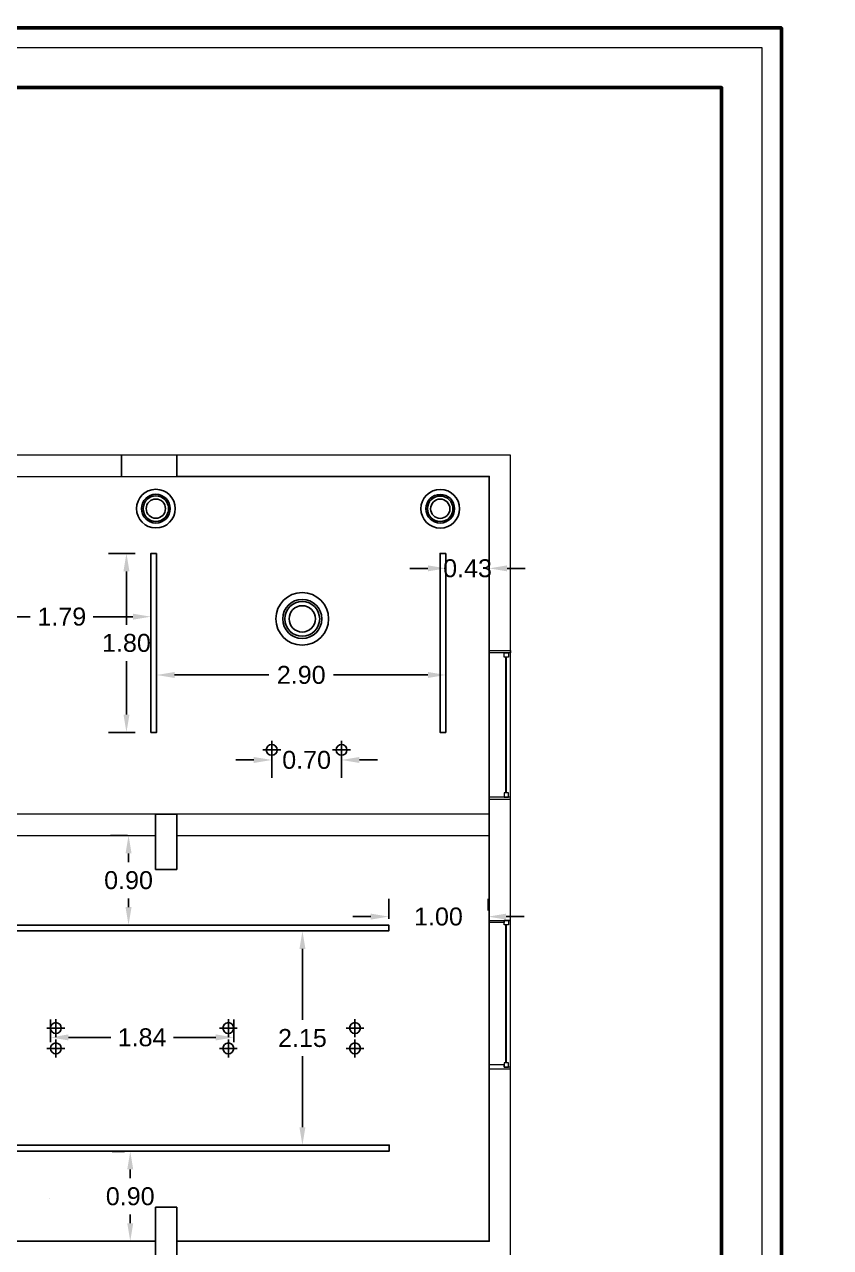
# Model space of a CAD drawing. Header units: inches. Extents: x -279 to 561, y -345 to 342.
# Drawn here: x -147.52 to -139.44, y -265.48 to -253.21 of the extents above; entities that cross this region are included whole.
import ezdxf

# ---------------------------------------------------------------- set-up
doc = ezdxf.new("R2010")
doc.units = ezdxf.units.IN
doc.header["$LTSCALE"] = 0.5
doc.header["$MEASUREMENT"] = 0
for name, color, linetype in [('CADER', 7, 'Continuous'), ('ceiling', 4, 'Continuous'), ('CEILING FIXTURES LEGENDS$0$E-LTG', 1, 'Continuous'), ('model', 250, 'Continuous'), ('PDF2_Geometry', 7, 'Continuous'), ('S-DIM', 7, 'Continuous')]:
    doc.layers.add(name, color=color, linetype=linetype)
doc.layers.add('G-ANNO-HLIN', color=5, linetype='Continuous', lineweight=50)
doc.styles.get("Standard").update_dxf_attribs({"font": 'arial.ttf'})
doc.dimstyles.get("Standard").update_dxf_attribs({"dimtxt": 0.18, "dimasz": 0.18, "dimexe": 0.18, "dimexo": 0.0625, "dimgap": 0.09, "dimtad": 0, "dimtih": 1, "dimtoh": 1, "dimzin": 0, "dimdsep": 46, "dimtxsty": 'Standard', "dimcen": 0.09, "dimadec": 0, "dimazin": 0, "dimtfac": 1, "dimtofl": 0, "dimtmove": 0, "dimatfit": 3, "dimfxl": 1, "dimtolj": 1, "dimtzin": 0, "dimarcsym": 0})

# ---------------------------------------------------------------- blocks, each defined once
blk = doc.blocks.new('*D916')
at = {"layer": 'Defpoints', "color": 0, "ltscale": 0.5, "transparency": 16777216}
for p in [(-146.463, -264.518), (-146.456, -264.518), (-146.456, -265.418)]:
    blk.add_point(p, dxfattribs=at)
at = {"layer": 'model', "color": 0, "lineweight": -2, "ltscale": 0.5, "transparency": 16777216}
for p, q in [((-146.519, -264.518), (-146.643, -264.518)), ((-146.463, -264.698), (-146.463, -264.786)), ((-146.463, -265.238), (-146.463, -265.15)), ((-146.519, -265.418), (-146.643, -265.418))]:
    blk.add_line(p, q, dxfattribs=at)
at = {"layer": 'model', "color": 0, "ltscale": 0.5, "transparency": 16777216}
for points in [[(-146.493, -264.698), (-146.433, -264.698), (-146.463, -264.518)], [(-146.493, -265.238), (-146.433, -265.238), (-146.463, -265.418)]]:
    blk.add_solid(points, dxfattribs=at)
at = {"layer": 'model', "color": 0, "ltscale": 0.5, "transparency": 16777216, "insert": (-146.463, -264.968), "char_height": 0.18, "attachment_point": 5}
blk.add_mtext('\\A1;0.90', dxfattribs=at)
blk = doc.blocks.new('*D917')
at = {"layer": 'Defpoints', "color": 0, "ltscale": 0.5, "transparency": 16777216}
for p in [(-146.43, -261.346), (-146.48, -262.246), (-146.43, -262.246)]:
    blk.add_point(p, dxfattribs=at)
at = {"layer": 'model', "color": 0, "lineweight": -2, "ltscale": 0.5, "transparency": 16777216}
for p, q in [((-146.492, -261.346), (-146.66, -261.346)), ((-146.48, -261.526), (-146.48, -261.614)), ((-146.48, -262.066), (-146.48, -261.978)), ((-146.492, -262.246), (-146.66, -262.246))]:
    blk.add_line(p, q, dxfattribs=at)
at = {"layer": 'model', "color": 0, "ltscale": 0.5, "transparency": 16777216}
for points in [[(-146.51, -261.526), (-146.45, -261.526), (-146.48, -261.346)], [(-146.51, -262.066), (-146.45, -262.066), (-146.48, -262.246)]]:
    blk.add_solid(points, dxfattribs=at)
at = {"layer": 'model', "color": 0, "ltscale": 0.5, "transparency": 16777216, "insert": (-146.48, -261.796), "char_height": 0.18, "attachment_point": 5}
blk.add_mtext('\\A1;0.90', dxfattribs=at)
blk = doc.blocks.new('*D918')
at = {"layer": 'Defpoints', "color": 0, "ltscale": 0.5, "transparency": 16777216}
for p in [(-144.629, -262.305), (-144.736, -264.454), (-144.623, -264.454)]:
    blk.add_point(p, dxfattribs=at)
at = {"layer": 'model', "color": 0, "lineweight": -2, "ltscale": 0.5, "transparency": 16777216}
for p, q in [((-144.691, -262.305), (-144.916, -262.305)), ((-144.736, -262.485), (-144.736, -263.198)), ((-144.736, -264.274), (-144.736, -263.561)), ((-144.685, -264.454), (-144.916, -264.454))]:
    blk.add_line(p, q, dxfattribs=at)
at = {"layer": 'model', "color": 0, "ltscale": 0.5, "transparency": 16777216}
for points in [[(-144.766, -262.485), (-144.706, -262.485), (-144.736, -262.305)], [(-144.766, -264.274), (-144.706, -264.274), (-144.736, -264.454)]]:
    blk.add_solid(points, dxfattribs=at)
at = {"layer": 'model', "color": 0, "ltscale": 0.5, "transparency": 16777216, "insert": (-144.736, -263.38), "char_height": 0.18, "attachment_point": 5}
blk.add_mtext('\\A1;2.15', dxfattribs=at)
blk = doc.blocks.new('*D930')
at = {"layer": 'Defpoints', "color": 0, "ltscale": 0.5, "transparency": 16777216}
for p in [(-146.198, -259.736), (-143.298, -259.736), (-143.298, -259.736)]:
    blk.add_point(p, dxfattribs=at)
at = {"layer": 'model', "color": 0, "lineweight": -2, "ltscale": 0.5, "transparency": 16777216}
for p, q in [((-146.198, -259.673), (-146.198, -259.556)), ((-143.298, -259.673), (-143.298, -259.556)), ((-146.018, -259.736), (-145.073, -259.736)), ((-143.478, -259.736), (-144.423, -259.736))]:
    blk.add_line(p, q, dxfattribs=at)
at = {"layer": 'model', "color": 0, "ltscale": 0.5, "transparency": 16777216}
for points in [[(-146.018, -259.706), (-146.018, -259.766), (-146.198, -259.736)], [(-143.478, -259.706), (-143.478, -259.766), (-143.298, -259.736)]]:
    blk.add_solid(points, dxfattribs=at)
at = {"layer": 'model', "color": 0, "ltscale": 0.5, "transparency": 16777216, "insert": (-144.748, -259.736), "char_height": 0.18, "attachment_point": 5}
blk.add_mtext('\\A1;2.90', dxfattribs=at)
blk = doc.blocks.new('*D931')
at = {"layer": 'Defpoints', "color": 0, "ltscale": 0.5, "transparency": 16777216}
for p in [(-146.35, -258.516), (-146.501, -260.313), (-146.35, -260.313)]:
    blk.add_point(p, dxfattribs=at)
at = {"layer": 'model', "color": 0, "lineweight": -2, "ltscale": 0.5, "transparency": 16777216}
for p, q in [((-146.413, -258.516), (-146.681, -258.516)), ((-146.501, -258.696), (-146.501, -259.233)), ((-146.501, -260.133), (-146.501, -259.596)), ((-146.413, -260.313), (-146.681, -260.313))]:
    blk.add_line(p, q, dxfattribs=at)
at = {"layer": 'model', "color": 0, "ltscale": 0.5, "transparency": 16777216}
for points in [[(-146.531, -258.696), (-146.471, -258.696), (-146.501, -258.516)], [(-146.531, -260.133), (-146.471, -260.133), (-146.501, -260.313)]]:
    blk.add_solid(points, dxfattribs=at)
at = {"layer": 'model', "color": 0, "ltscale": 0.5, "transparency": 16777216, "insert": (-146.501, -259.415), "char_height": 0.18, "attachment_point": 5}
blk.add_mtext('\\A1;1.80', dxfattribs=at)
blk = doc.blocks.new('l')
at = {"layer": 'CEILING FIXTURES LEGENDS$0$E-LTG'}
for p, q in [((54.452, -60.459), (54.452, -60.639)), ((54.362, -60.549), (54.542, -60.549))]:
    blk.add_line(p, q, dxfattribs=at)
blk.add_circle((54.452, -60.549), 0.0541, dxfattribs=at)
blk = doc.blocks.new('*D933')
at = {"layer": 'Defpoints', "color": 0, "ltscale": 0.5, "transparency": 16777216}
for p in [(-145.044, -260.488), (-144.344, -260.488), (-144.344, -260.589)]:
    blk.add_point(p, dxfattribs=at)
at = {"layer": 'model', "color": 0, "lineweight": -2, "ltscale": 0.5, "transparency": 16777216}
for p, q in [((-145.044, -260.551), (-145.044, -260.769)), ((-144.344, -260.551), (-144.344, -260.769)), ((-145.224, -260.589), (-145.404, -260.589)), ((-144.164, -260.589), (-143.984, -260.589))]:
    blk.add_line(p, q, dxfattribs=at)
at = {"layer": 'model', "color": 0, "ltscale": 0.5, "transparency": 16777216}
for points in [[(-145.224, -260.559), (-145.224, -260.619), (-145.044, -260.589)], [(-144.164, -260.559), (-144.164, -260.619), (-144.344, -260.589)]]:
    blk.add_solid(points, dxfattribs=at)
at = {"layer": 'model', "color": 0, "ltscale": 0.5, "transparency": 16777216, "insert": (-144.694, -260.589), "char_height": 0.18, "attachment_point": 5}
blk.add_mtext('\\A1;0.70', dxfattribs=at)
blk = doc.blocks.new('*D963')
at = {"layer": 'Defpoints', "color": 0, "ltscale": 0.5, "transparency": 16777216}
for p in [(-145.425, -263.373), (-147.263, -263.484), (-145.425, -263.484)]:
    blk.add_point(p, dxfattribs=at)
at = {"layer": 'model', "color": 0, "lineweight": -2, "ltscale": 0.5, "transparency": 16777216}
for p, q in [((-147.263, -263.421), (-147.263, -263.193)), ((-145.425, -263.421), (-145.425, -263.193)), ((-147.083, -263.373), (-146.659, -263.373)), ((-145.605, -263.373), (-146.029, -263.373))]:
    blk.add_line(p, q, dxfattribs=at)
at = {"layer": 'model', "color": 0, "ltscale": 0.5, "transparency": 16777216}
for points in [[(-147.083, -263.343), (-147.083, -263.403), (-147.263, -263.373)], [(-145.605, -263.343), (-145.605, -263.403), (-145.425, -263.373)]]:
    blk.add_solid(points, dxfattribs=at)
at = {"layer": 'model', "color": 0, "ltscale": 0.5, "transparency": 16777216, "insert": (-146.344, -263.373), "char_height": 0.18, "attachment_point": 5}
blk.add_mtext('\\A1;1.84', dxfattribs=at)
blk = doc.blocks.new('*D969')
at = {"layer": 'Defpoints', "color": 0, "ltscale": 0.5, "transparency": 16777216}
for p in [(-142.873, -262.161), (-142.873, -262.161), (-143.871, -262.246)]:
    blk.add_point(p, dxfattribs=at)
at = {"layer": 'model', "color": 0, "lineweight": -2, "ltscale": 0.5, "transparency": 16777216}
for p, q in [((-143.871, -262.184), (-143.871, -261.981)), ((-142.873, -262.098), (-142.873, -261.981)), ((-144.051, -262.161), (-144.231, -262.161)), ((-142.693, -262.161), (-142.513, -262.161))]:
    blk.add_line(p, q, dxfattribs=at)
at = {"layer": 'model', "color": 0, "ltscale": 0.5, "transparency": 16777216}
for points in [[(-144.051, -262.131), (-144.051, -262.191), (-143.871, -262.161)], [(-142.693, -262.131), (-142.693, -262.191), (-142.873, -262.161)]]:
    blk.add_solid(points, dxfattribs=at)
at = {"layer": 'model', "color": 0, "ltscale": 0.5, "transparency": 16777216, "insert": (-143.372, -262.161), "char_height": 0.18, "attachment_point": 5}
blk.add_mtext('\\A1;1.00', dxfattribs=at)
blk = doc.blocks.new('*D977')
at = {"layer": 'Defpoints', "color": 0, "ltscale": 0.5, "transparency": 16777216}
for p in [(-148.043, -259.156), (-146.256, -259.151), (-146.256, -259.151)]:
    blk.add_point(p, dxfattribs=at)
at = {"layer": 'model', "color": 0, "lineweight": -2, "ltscale": 0.5, "transparency": 16777216}
for p, q in [((-148.043, -259.093), (-148.043, -258.971)), ((-146.256, -259.089), (-146.256, -258.971)), ((-147.863, -259.151), (-147.465, -259.151)), ((-146.436, -259.151), (-146.834, -259.151))]:
    blk.add_line(p, q, dxfattribs=at)
at = {"layer": 'model', "color": 0, "ltscale": 0.5, "transparency": 16777216}
for points in [[(-147.863, -259.121), (-147.863, -259.181), (-148.043, -259.151)], [(-146.436, -259.121), (-146.436, -259.181), (-146.256, -259.151)]]:
    blk.add_solid(points, dxfattribs=at)
at = {"layer": 'model', "color": 0, "ltscale": 0.5, "transparency": 16777216, "insert": (-147.149, -259.151), "char_height": 0.18, "attachment_point": 5}
blk.add_mtext('\\A1;1.79', dxfattribs=at)
blk = doc.blocks.new('*D979')
at = {"layer": 'Defpoints', "color": 0, "ltscale": 0.5, "transparency": 16777216}
for p in [(-143.298, -258.516), (-142.863, -258.666), (-142.863, -258.758)]:
    blk.add_point(p, dxfattribs=at)
at = {"layer": 'model', "color": 0, "lineweight": -2, "ltscale": 0.5, "transparency": 16777216}
for p, q in [((-143.298, -258.578), (-143.298, -258.846)), ((-142.863, -258.695), (-142.863, -258.486)), ((-143.478, -258.666), (-143.658, -258.666)), ((-142.683, -258.666), (-142.503, -258.666))]:
    blk.add_line(p, q, dxfattribs=at)
at = {"layer": 'model', "color": 0, "ltscale": 0.5, "transparency": 16777216}
for points in [[(-143.478, -258.636), (-143.478, -258.696), (-143.298, -258.666)], [(-142.683, -258.636), (-142.683, -258.696), (-142.863, -258.666)]]:
    blk.add_solid(points, dxfattribs=at)
at = {"layer": 'model', "color": 0, "ltscale": 0.5, "transparency": 16777216, "insert": (-143.08, -258.666), "char_height": 0.18, "attachment_point": 5}
blk.add_mtext('\\A1;0.43', dxfattribs=at)
blk = doc.blocks.new('*D1071')
at = {"color": 0, "linetype": 'ByBlock', "lineweight": -2, "transparency": 16777216}
for p, q in [((558.652, 342.279), (558.652, 342.473)), ((560.652, 342.279), (560.652, 342.473)), ((558.832, 342.293), (559.172, 342.293)), ((560.472, 342.293), (560.132, 342.293))]:
    blk.add_line(p, q, dxfattribs=at)
at = {"color": 0, "linetype": 'ByBlock', "transparency": 16777216}
for points in [[(558.832, 342.323), (558.832, 342.263), (558.652, 342.293)], [(560.472, 342.323), (560.472, 342.263), (560.652, 342.293)]]:
    blk.add_solid(points, dxfattribs=at)
at = {"layer": 'Defpoints', "color": 0, "linetype": 'ByBlock', "transparency": 16777216}
for p in [(558.652, 342.216), (560.652, 342.293), (560.652, 342.216)]:
    blk.add_point(p, dxfattribs=at)
at = {"layer": 'Defpoints', "color": 0, "ltscale": 0.5, "transparency": 16777216}
for p in [(-209.5, -305.36), (-209.5, -305.81), (-209.5, -305.81)]:
    blk.add_point(p, dxfattribs=at)
at = {"layer": 'S-DIM', "color": 0, "lineweight": -2, "ltscale": 0.5, "transparency": 16777216}
for p, q in [((-209.5, -305.18), (-209.5, -305)), ((-209.563, -305.36), (-209.68, -305.36)), ((-209.563, -305.81), (-209.68, -305.81)), ((-209.5, -305.99), (-209.5, -306.17))]:
    blk.add_line(p, q, dxfattribs=at)
at = {"layer": 'S-DIM', "color": 0, "ltscale": 0.5, "transparency": 16777216}
for points in [[(-209.53, -305.18), (-209.47, -305.18), (-209.5, -305.36)], [(-209.53, -305.99), (-209.47, -305.99), (-209.5, -305.81)]]:
    blk.add_solid(points, dxfattribs=at)
at = {"color": 0, "linetype": 'ByBlock', "transparency": 16777216, "insert": (559.652, 342.293), "char_height": 0.18, "attachment_point": 5}
blk.add_mtext('\\A1;2.0000', dxfattribs=at)
at = {"layer": 'S-DIM', "color": 0, "ltscale": 0.5, "transparency": 16777216, "insert": (-209.5, -305.585), "char_height": 0.18, "attachment_point": 5}
blk.add_mtext('\\A1;0.45', dxfattribs=at)

msp = doc.modelspace()

# ---------------------------------------------------------------- linework, layer by layer
at = {"ltscale": 0.5}
msp.add_lwpolyline([(-147.272, -264.994), (-147.274, -264.994)], dxfattribs=at)
at = {"layer": 'CADER', "lineweight": 18}
for points in [[(-165.636, -253.242), (-139.933, -253.242), (-139.933, -270.341), (-165.636, -270.341)], [(-165.44, -253.438), (-140.129, -253.438), (-140.129, -270.145), (-165.44, -270.145)]]:
    msp.add_lwpolyline(points, close=True, dxfattribs=at)
at = {"layer": 'CEILING FIXTURES LEGENDS$0$E-LTG'}
for points in [[(-146.198, -258.516), (-146.198, -260.313), (-146.256, -260.313), (-146.256, -258.516)], [(-143.298, -258.516), (-143.298, -260.313), (-143.356, -260.313), (-143.356, -258.516)], [(-148.775, -262.246), (-143.871, -262.246), (-143.871, -262.305), (-148.775, -262.305)], [(-148.769, -264.454), (-143.865, -264.454), (-143.865, -264.513), (-148.769, -264.513)]]:
    msp.add_lwpolyline(points, close=True, dxfattribs=at)
for centre, radius in [((-146.206, -258.067), 0.194), ((-146.206, -258.067), 0.144), ((-146.206, -258.067), 0.128), ((-146.206, -258.067), 0.0968), ((-143.354, -258.068), 0.194), ((-143.354, -258.068), 0.144), ((-143.354, -258.068), 0.128), ((-143.354, -258.068), 0.0968), ((-144.738, -259.173), 0.264), ((-144.738, -259.173), 0.196), ((-144.738, -259.173), 0.175), ((-144.738, -259.173), 0.132)]:
    msp.add_circle(centre, radius, dxfattribs=at)
at = {"layer": 'G-ANNO-HLIN', "color": 0}
for points in [[(-165.636, -253.242), (-139.933, -253.242), (-139.933, -270.341), (-165.636, -270.341)], [(-165.036, -253.841), (-140.532, -253.841), (-140.532, -269.741), (-165.036, -269.741)]]:
    msp.add_lwpolyline(points, close=True, dxfattribs=at)
at = {"layer": 'PDF2_Geometry', "lineweight": 9}
for points in [[(-162.644, -265.631), (-142.65, -265.631), (-142.65, -257.531), (-149.961, -257.531)], [(-146.55, -257.531), (-151.453, -257.531)], [(-149.769, -257.744), (-145.996, -257.744)], [(-142.863, -261.133), (-149.769, -261.133), (-149.769, -261.027), (-149.961, -261.027), (-149.961, -261.133), (-150.366, -261.133), (-150.366, -261.346), (-149.961, -261.346), (-149.961, -261.432), (-149.769, -261.432), (-149.769, -261.346), (-146.209, -261.346)], [(-142.65, -260.984), (-142.863, -260.984)], [(-145.996, -261.346), (-142.863, -261.346)], [(-142.863, -262.199), (-142.65, -262.199)], [(-142.65, -263.691), (-142.863, -263.691)]]:
    msp.add_lwpolyline(points, dxfattribs=at)
at = {"layer": 'PDF2_Geometry', "lineweight": 25}
for points in [[(-146.55, -257.744), (-146.55, -257.531)], [(-145.996, -257.531), (-145.996, -257.744), (-142.863, -257.744), (-142.863, -265.418), (-145.996, -265.418)], [(-154.501, -265.631), (-154.48, -265.631), (-154.48, -265.546), (-154.459, -265.546), (-154.459, -265.418), (-154.501, -265.418), (-154.501, -265.631), (-153.563, -265.631), (-152.007, -265.631), (-152.007, -265.418), (-152.029, -265.418), (-152.029, -265.546), (-152.029, -265.631), (-152.007, -265.631), (-152.007, -265.418), (-149.961, -265.418), (-149.961, -263.542), (-149.769, -263.542), (-149.769, -265.418), (-146.209, -265.418)]]:
    msp.add_lwpolyline(points, dxfattribs=at)
at = {"layer": 'PDF2_Geometry', "lineweight": 20}
for points in [[(-142.65, -259.492), (-142.65, -259.513), (-142.714, -259.513), (-142.863, -259.513), (-142.863, -259.492), (-142.65, -259.492)], [(-142.65, -260.984), (-142.65, -260.963), (-142.714, -260.963), (-142.863, -260.963), (-142.863, -260.984)], [(-142.65, -262.199), (-142.714, -262.199), (-142.714, -262.22), (-142.863, -262.22), (-142.863, -262.199)], [(-142.65, -263.691), (-142.65, -263.67), (-142.714, -263.67), (-142.714, -263.648), (-142.863, -263.648), (-142.863, -263.691)]]:
    msp.add_lwpolyline(points, dxfattribs=at)
for points in [[(-142.671, -259.556), (-142.714, -259.556), (-142.714, -259.513), (-142.671, -259.513)], [(-142.671, -260.92), (-142.714, -260.92), (-142.714, -260.963), (-142.671, -260.963)], [(-142.671, -262.242), (-142.714, -262.242), (-142.714, -262.199), (-142.671, -262.199)], [(-142.671, -263.627), (-142.714, -263.627), (-142.714, -263.67), (-142.671, -263.67)]]:
    msp.add_lwpolyline(points, close=True, dxfattribs=at)
at = {"layer": 'PDF2_Geometry', "lineweight": 30}
for points in [[(-142.692, -260.92), (-142.692, -259.556)], [(-142.692, -263.627), (-142.692, -262.242)]]:
    msp.add_lwpolyline(points, dxfattribs=at)
at = {"layer": 'PDF2_Geometry', "lineweight": 25}
for points in [[(-145.996, -261.133), (-145.996, -261.687), (-146.209, -261.687), (-146.209, -261.133)], [(-145.996, -265.077), (-145.996, -265.631), (-146.209, -265.631), (-146.209, -265.077)]]:
    msp.add_lwpolyline(points, close=True, dxfattribs=at)

# ---------------------------------------------------------------- block references
at = {"layer": 'ceiling', "rotation": 90}
for p in [(-205.593, -314.94), (-204.893, -314.94)]:
    msp.add_blockref('l', p, dxfattribs=at)
at = {"layer": 'ceiling'}
for p in [(-201.661, -202.73), (-199.931, -202.73), (-198.661, -202.73), (-201.661, -202.934), (-199.931, -202.934), (-198.661, -202.934)]:
    msp.add_blockref('l', p, dxfattribs=at)

# ---------------------------------------------------------------- dimensions: what is measured, and where the dimension line sits
at = {"layer": 'model', "ltscale": 0.5}
for base, p1, p2, picture, middle in [((-146.501, -260.313), (-146.35, -258.516), (-146.35, -260.313), '*D931', (-146.501, -259.415)), ((-144.736, -264.454), (-144.629, -262.305), (-144.623, -264.454), '*D918', (-144.736, -263.38))]:
    dim = msp.add_linear_dim(base=base, p1=p1, p2=p2, angle=90, dimstyle='Standard', dxfattribs=at)
    dim.commit()
    dim.dimension.update_dxf_attribs({"geometry": picture, "text_midpoint": middle})
dim = msp.add_linear_dim(base=(-142.8628, -258.6656), p1=(-143.2977, -258.5158), p2=(-142.8628, -258.7576), dimstyle='Standard', dxfattribs=at)
dim.commit()
dim.dimension.update_dxf_attribs({"geometry": '*D979', "text_midpoint": (-143.0802, -258.6656), "dimtype": 160})
for base, p1, p2, picture, middle in [((-146.256, -259.151), (-148.043, -259.156), (-146.256, -259.151), '*D977', (-147.149, -259.151)), ((-143.298, -259.736), (-146.198, -259.736), (-143.298, -259.736), '*D930', (-144.748, -259.736)), ((-144.344, -260.589), (-145.044, -260.488), (-144.344, -260.488), '*D933', (-144.694, -260.589)), ((-142.873, -262.161), (-143.871, -262.246), (-142.873, -262.161), '*D969', (-143.372, -262.161)), ((-145.425, -263.373), (-147.263, -263.484), (-145.425, -263.484), '*D963', (-146.344, -263.373))]:
    dim = msp.add_linear_dim(base=base, p1=p1, p2=p2, dimstyle='Standard', dxfattribs=at)
    dim.commit()
    dim.dimension.update_dxf_attribs({"geometry": picture, "text_midpoint": middle})
for base, p1, p2, picture, middle in [((-146.48, -262.246), (-146.43, -261.346), (-146.43, -262.246), '*D917', (-146.48, -261.796)), ((-146.463, -264.518), (-146.456, -265.418), (-146.456, -264.518), '*D916', (-146.463, -264.968))]:
    dim = msp.add_linear_dim(base=base, p1=p1, p2=p2, angle=90, dimstyle='Standard', dxfattribs=at)
    dim.commit()
    dim.dimension.update_dxf_attribs({"geometry": picture, "text_midpoint": middle, "dimtype": 160})
at = {"layer": 'S-DIM', "ltscale": 0.5}
dim = msp.add_linear_dim(base=(-209.5, -305.81), p1=(-209.5, -305.36), p2=(-209.5, -305.81), angle=90, dimstyle='Standard', dxfattribs=at)
dim.commit()
dim.dimension.update_dxf_attribs({"geometry": '*D1071', "text_midpoint": (-209.5, -305.585)})

doc.saveas('drawing.dxf')
